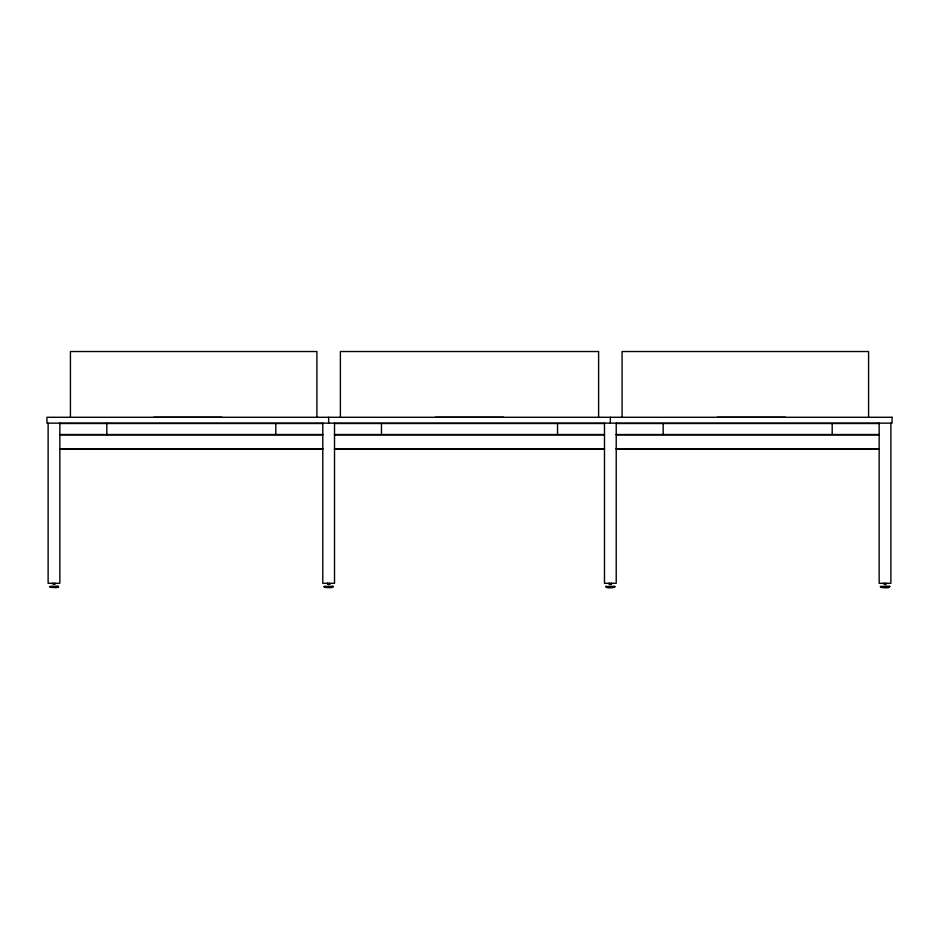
<?xml version="1.0" encoding="UTF-8"?>
<svg xmlns="http://www.w3.org/2000/svg" width="939" height="939" viewBox="0 0 939 939"><rect width="100%" height="100%" fill="white"/><g stroke="black" fill="none" stroke-linecap="round" stroke-linejoin="round"><path stroke-width="1.41" d="M57.608 586.441C62.314 588.741 42.349 586.898 52.373 586.441M332.265 586.441C337.007 588.33 319.225 587.685 325.575 586.441M613.449 586.441C619.364 587.45 603.66 588.917 606.195 586.441M889.174 586.441C891.698 588.953 875.946 587.427 881.944 586.441M59.85 423.501L322.781 423.501M334.519 423.501L604.481 423.501M616.219 423.501L879.15 423.501M59.85 434.534L322.781 434.534M334.519 434.534L604.481 434.534M616.219 434.534L879.15 434.534M59.85 434.886L322.781 434.886M334.519 434.886L604.481 434.886M616.219 434.886L879.15 434.886M59.861 448.76L322.781 448.76M334.519 448.76L604.481 448.76M616.219 448.76L879.15 448.76M59.861 448.971L322.781 448.971M334.519 448.971L604.481 448.971M616.219 448.971L879.15 448.971M49.814 586.441L58.734 586.441M885.043 586.441L889.761 586.441L880.277 586.441M323.908 586.441L333.392 586.441M605.608 586.441L615.092 586.441M55.659 586.441L58.171 586.441M331.749 586.441L332.829 586.441M883.928 583.084C882.789 584.927 887.273 585.126 886.111 583.166M609.258 583.084C608.12 584.915 612.604 585.126 611.442 583.166M327.558 583.084C326.42 584.915 330.904 585.126 329.742 583.166M52.901 583.084C51.762 584.927 56.246 585.126 55.084 583.166M609.974 584.398L609.27 584.363M328.274 584.398L327.57 584.363M610.726 584.422L611.442 584.457M329.026 584.422L329.742 584.457M890.888 423.149L890.888 583.295L879.15 583.295L879.15 423.149M868.587 417.303L868.587 351.526L622.088 351.526L622.088 417.303M832.189 423.501L832.189 434.534M785.474 417.28L717.161 417.28M663.169 423.501L663.169 434.534M616.219 423.149L616.219 583.295L604.481 583.295L604.481 423.149M610.35 417.28L610.35 423.149M598.613 417.303L598.613 351.526L340.388 351.526L340.388 417.303M557.531 423.501L557.531 434.534M503.539 417.28L435.227 417.28M381.469 423.501L381.469 434.534M334.519 423.149L334.519 583.295L322.781 583.295L322.781 423.149M328.65 417.28L328.65 423.149M316.913 417.303L316.913 351.526L70.425 351.526L70.425 417.303M275.82 423.501L275.82 434.534M222.073 417.28L153.761 417.28M106.811 423.149L106.811 434.886M59.85 423.149L59.861 583.295L48.124 583.295L48.124 423.149M892.05 417.28L46.95 417.28L46.95 423.149L892.05 423.149L892.05 417.28"/></g></svg>
